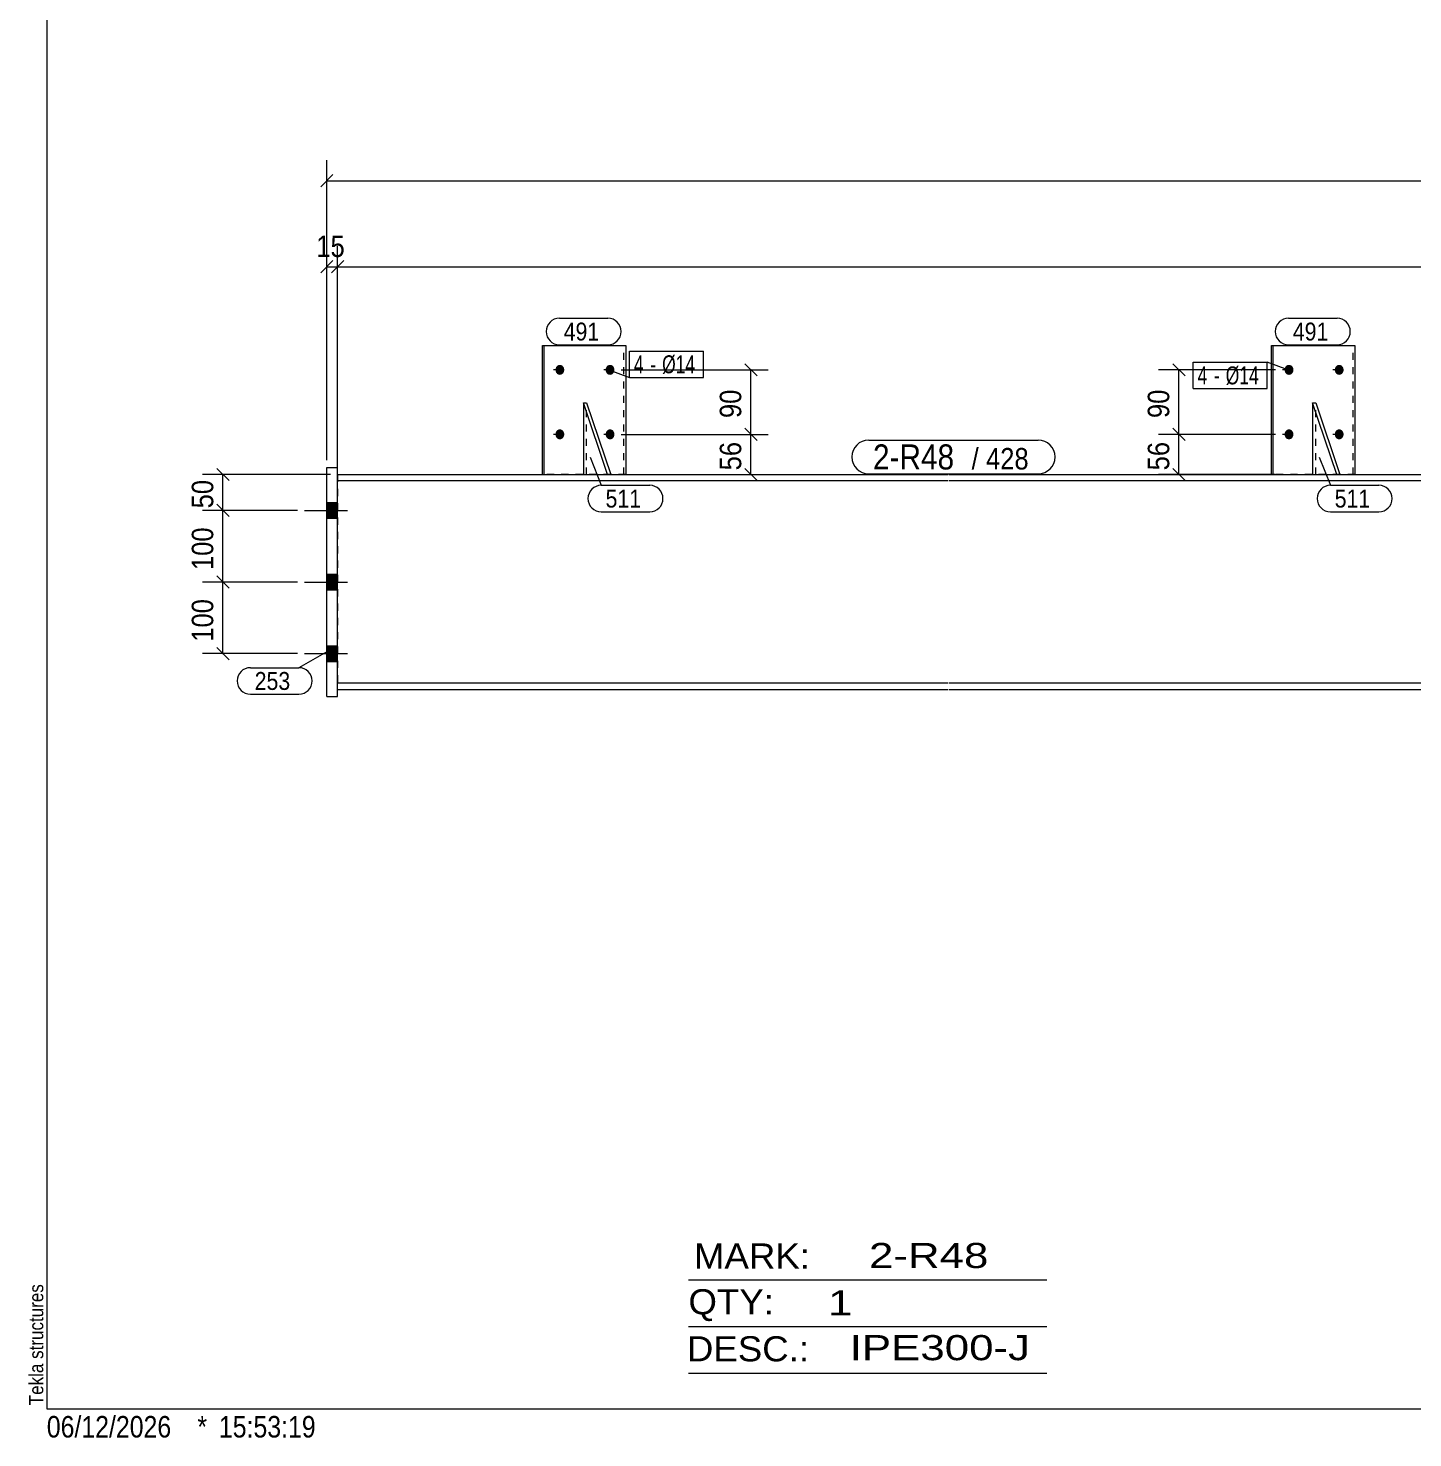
# Model space of a CAD drawing. Header units: millimetres. Extents: x 2 to 579, y 1 to 405.
# Drawn here: x 2.4 to 195.6, y 1 to 197.7 of the extents above; entities that cross this region are included whole.
import ezdxf

# ---------------------------------------------------------------- set-up
doc = ezdxf.new("R2010")
doc.units = ezdxf.units.MM
doc.linetypes.add('XKITLINE00', pattern=[0])
doc.linetypes.add('XKITLINE01', pattern=[4, 1, -1, 1, -1])
for name, color, linetype, lineweight in [('Bolt', 3, 'Continuous', 0), ('BoltMark', 7, 'Continuous', 0), ('Dimensions', 7, 'Continuous', 0), ('DrawingSheet', 5, 'Continuous', 0), ('OtherObjectType', 7, 'Continuous', 0), ('Part', 2, 'Continuous', 0), ('PartMark', 7, 'Continuous', 0)]:
    doc.layers.add(name, color=color, linetype=linetype, lineweight=lineweight)
doc.styles.add('ARIAL', font='ARIAL.TTF')
doc.styles.add('ARIAL_NARROW', font='ARIALN.TTF')

# ---------------------------------------------------------------- blocks, each defined once
blk = doc.blocks.new('*A1')
at = {"layer": 'Bolt'}
for points in [[(45.56, 129.28), (44.06, 129.28), (44.06, 131.48), (45.56, 131.48)], [(45.56, 129.28), (44.06, 129.28), (44.06, 131.48), (45.56, 131.48)], [(45.56, 119.28), (44.06, 119.28), (44.06, 121.48), (45.56, 121.48)], [(45.56, 119.28), (44.06, 119.28), (44.06, 121.48), (45.56, 121.48)], [(45.56, 109.28), (44.06, 109.28), (44.06, 111.48), (45.56, 111.48)], [(45.56, 109.28), (44.06, 109.28), (44.06, 111.48), (45.56, 111.48)]]:
    blk.add_hatch(color=3, dxfattribs=at).paths.add_polyline_path(points, flags=17)
at = {"layer": 'Bolt', "color": 3, "linetype": 'XKITLINE00', "lineweight": 0}
for p, q in [((40.96, 130.38), (46.96, 130.38)), ((40.96, 130.38), (46.96, 130.38)), ((44.06, 131.48), (45.56, 131.48)), ((44.06, 131.48), (45.56, 131.48)), ((44.06, 129.28), (45.56, 129.28)), ((44.06, 129.28), (45.56, 129.28)), ((40.96, 120.38), (46.96, 120.38)), ((40.96, 120.38), (46.96, 120.38)), ((44.06, 121.48), (45.56, 121.48)), ((44.06, 121.48), (45.56, 121.48)), ((44.06, 119.28), (45.56, 119.28)), ((44.06, 119.28), (45.56, 119.28)), ((40.96, 110.38), (46.96, 110.38)), ((40.96, 110.38), (46.96, 110.38)), ((44.06, 111.48), (45.56, 111.48)), ((44.06, 111.48), (45.56, 111.48)), ((44.06, 109.28), (45.56, 109.28)), ((44.06, 109.28), (45.56, 109.28))]:
    blk.add_line(p, q, dxfattribs=at)
blk = doc.blocks.new('*A3')
at = {"layer": 'Bolt'}
for points in [[(75.95, 150.02), (75.95, 150.05), (75.96, 150.09), (75.96, 150.12), (75.97, 150.16), (75.98, 150.19), (75.98, 150.22), (76, 150.25), (76.01, 150.28), (76.02, 150.31), (76.04, 150.34), (76.05, 150.37), (76.07, 150.4), (76.09, 150.43), (76.11, 150.46), (76.13, 150.48), (76.15, 150.5), (76.17, 150.53), (76.2, 150.55), (76.22, 150.57), (76.25, 150.59), (76.27, 150.6), (76.3, 150.62), (76.33, 150.63), (76.36, 150.64), (76.38, 150.65), (76.41, 150.66), (76.44, 150.67), (76.47, 150.68), (76.5, 150.68), (76.53, 150.68), (76.56, 150.68), (76.59, 150.68), (76.62, 150.68), (76.65, 150.68), (76.68, 150.67), (76.71, 150.66), (76.74, 150.65), (76.77, 150.64), (76.8, 150.63), (76.82, 150.62), (76.85, 150.6), (76.88, 150.59), (76.9, 150.57), (76.93, 150.55), (76.95, 150.53), (76.97, 150.5), (77, 150.48), (77.02, 150.46), (77.04, 150.43), (77.05, 150.4), (77.07, 150.37), (77.09, 150.34), (77.1, 150.31), (77.12, 150.28), (77.13, 150.25), (77.14, 150.22), (77.15, 150.19), (77.16, 150.16), (77.16, 150.12), (77.17, 150.09), (77.17, 150.05), (77.17, 150.02), (77.17, 149.98), (77.17, 149.95), (77.17, 149.92), (77.17, 149.88), (77.16, 149.85), (77.16, 149.81), (77.15, 149.78), (77.14, 149.75), (77.13, 149.72), (77.12, 149.69), (77.1, 149.66), (77.09, 149.63), (77.07, 149.6), (77.05, 149.57), (77.04, 149.54), (77.02, 149.51), (77, 149.49), (76.97, 149.47), (76.95, 149.44), (76.93, 149.42), (76.9, 149.4), (76.88, 149.38), (76.85, 149.37), (76.82, 149.35), (76.8, 149.34), (76.77, 149.33), (76.74, 149.32), (76.71, 149.31), (76.68, 149.3), (76.65, 149.29), (76.62, 149.29), (76.59, 149.29), (76.56, 149.28), (76.53, 149.29), (76.5, 149.29), (76.47, 149.29), (76.44, 149.3), (76.41, 149.31), (76.38, 149.32), (76.36, 149.33), (76.33, 149.34), (76.3, 149.35), (76.27, 149.37), (76.25, 149.38), (76.22, 149.4), (76.2, 149.42), (76.17, 149.44), (76.15, 149.47), (76.13, 149.49), (76.11, 149.51), (76.09, 149.54), (76.07, 149.57), (76.05, 149.6), (76.04, 149.63), (76.02, 149.66), (76.01, 149.69), (76, 149.72), (75.98, 149.75), (75.98, 149.78), (75.97, 149.81), (75.96, 149.85), (75.96, 149.88), (75.95, 149.92), (75.95, 149.95), (75.95, 149.98)], [(82.95, 150.02), (82.96, 150.05), (82.96, 150.09), (82.97, 150.12), (82.97, 150.16), (82.98, 150.19), (82.99, 150.22), (83, 150.25), (83.01, 150.28), (83.03, 150.31), (83.04, 150.34), (83.06, 150.37), (83.07, 150.4), (83.09, 150.43), (83.11, 150.46), (83.13, 150.48), (83.15, 150.5), (83.18, 150.53), (83.2, 150.55), (83.23, 150.57), (83.25, 150.59), (83.28, 150.6), (83.3, 150.62), (83.33, 150.63), (83.36, 150.64), (83.39, 150.65), (83.42, 150.66), (83.45, 150.67), (83.48, 150.68), (83.51, 150.68), (83.54, 150.68), (83.57, 150.68), (83.6, 150.68), (83.63, 150.68), (83.66, 150.68), (83.69, 150.67), (83.72, 150.66), (83.74, 150.65), (83.77, 150.64), (83.8, 150.63), (83.83, 150.62), (83.86, 150.6), (83.88, 150.59), (83.91, 150.57), (83.93, 150.55), (83.96, 150.53), (83.98, 150.5), (84, 150.48), (84.02, 150.46), (84.04, 150.43), (84.06, 150.4), (84.08, 150.37), (84.09, 150.34), (84.11, 150.31), (84.12, 150.28), (84.13, 150.25), (84.14, 150.22), (84.15, 150.19), (84.16, 150.16), (84.17, 150.12), (84.17, 150.09), (84.18, 150.05), (84.18, 150.02), (84.18, 149.98), (84.18, 149.95), (84.18, 149.92), (84.17, 149.88), (84.17, 149.85), (84.16, 149.81), (84.15, 149.78), (84.14, 149.75), (84.13, 149.72), (84.12, 149.69), (84.11, 149.66), (84.09, 149.63), (84.08, 149.6), (84.06, 149.57), (84.04, 149.54), (84.02, 149.51), (84, 149.49), (83.98, 149.47), (83.96, 149.44), (83.93, 149.42), (83.91, 149.4), (83.88, 149.38), (83.86, 149.37), (83.83, 149.35), (83.8, 149.34), (83.77, 149.33), (83.74, 149.32), (83.72, 149.31), (83.69, 149.3), (83.66, 149.29), (83.63, 149.29), (83.6, 149.29), (83.57, 149.28), (83.54, 149.29), (83.51, 149.29), (83.48, 149.29), (83.45, 149.3), (83.42, 149.31), (83.39, 149.32), (83.36, 149.33), (83.33, 149.34), (83.3, 149.35), (83.28, 149.37), (83.25, 149.38), (83.23, 149.4), (83.2, 149.42), (83.18, 149.44), (83.15, 149.47), (83.13, 149.49), (83.11, 149.51), (83.09, 149.54), (83.07, 149.57), (83.06, 149.6), (83.04, 149.63), (83.03, 149.66), (83.01, 149.69), (83, 149.72), (82.99, 149.75), (82.98, 149.78), (82.97, 149.81), (82.97, 149.85), (82.96, 149.88), (82.96, 149.92), (82.95, 149.95), (82.95, 149.98)], [(75.95, 141.02), (75.95, 141.05), (75.96, 141.09), (75.96, 141.12), (75.97, 141.16), (75.98, 141.19), (75.98, 141.22), (76, 141.25), (76.01, 141.28), (76.02, 141.31), (76.04, 141.34), (76.05, 141.37), (76.07, 141.4), (76.09, 141.43), (76.11, 141.46), (76.13, 141.48), (76.15, 141.5), (76.17, 141.53), (76.2, 141.55), (76.22, 141.57), (76.25, 141.59), (76.27, 141.6), (76.3, 141.62), (76.33, 141.63), (76.36, 141.64), (76.38, 141.65), (76.41, 141.66), (76.44, 141.67), (76.47, 141.68), (76.5, 141.68), (76.53, 141.68), (76.56, 141.68), (76.59, 141.68), (76.62, 141.68), (76.65, 141.68), (76.68, 141.67), (76.71, 141.66), (76.74, 141.65), (76.77, 141.64), (76.8, 141.63), (76.82, 141.62), (76.85, 141.6), (76.88, 141.59), (76.9, 141.57), (76.93, 141.55), (76.95, 141.53), (76.97, 141.5), (77, 141.48), (77.02, 141.46), (77.04, 141.43), (77.05, 141.4), (77.07, 141.37), (77.09, 141.34), (77.1, 141.31), (77.12, 141.28), (77.13, 141.25), (77.14, 141.22), (77.15, 141.19), (77.16, 141.16), (77.16, 141.12), (77.17, 141.09), (77.17, 141.05), (77.17, 141.02), (77.17, 140.98), (77.17, 140.95), (77.17, 140.92), (77.17, 140.88), (77.16, 140.85), (77.16, 140.81), (77.15, 140.78), (77.14, 140.75), (77.13, 140.72), (77.12, 140.69), (77.1, 140.66), (77.09, 140.63), (77.07, 140.6), (77.05, 140.57), (77.04, 140.54), (77.02, 140.51), (77, 140.49), (76.97, 140.47), (76.95, 140.44), (76.93, 140.42), (76.9, 140.4), (76.88, 140.38), (76.85, 140.37), (76.82, 140.35), (76.8, 140.34), (76.77, 140.33), (76.74, 140.32), (76.71, 140.31), (76.68, 140.3), (76.65, 140.29), (76.62, 140.29), (76.59, 140.29), (76.56, 140.28), (76.53, 140.29), (76.5, 140.29), (76.47, 140.29), (76.44, 140.3), (76.41, 140.31), (76.38, 140.32), (76.36, 140.33), (76.33, 140.34), (76.3, 140.35), (76.27, 140.37), (76.25, 140.38), (76.22, 140.4), (76.2, 140.42), (76.17, 140.44), (76.15, 140.47), (76.13, 140.49), (76.11, 140.51), (76.09, 140.54), (76.07, 140.57), (76.05, 140.6), (76.04, 140.63), (76.02, 140.66), (76.01, 140.69), (76, 140.72), (75.98, 140.75), (75.98, 140.78), (75.97, 140.81), (75.96, 140.85), (75.96, 140.88), (75.95, 140.92), (75.95, 140.95), (75.95, 140.98)], [(82.95, 141.02), (82.96, 141.05), (82.96, 141.09), (82.97, 141.12), (82.97, 141.16), (82.98, 141.19), (82.99, 141.22), (83, 141.25), (83.01, 141.28), (83.03, 141.31), (83.04, 141.34), (83.06, 141.37), (83.07, 141.4), (83.09, 141.43), (83.11, 141.46), (83.13, 141.48), (83.15, 141.5), (83.18, 141.53), (83.2, 141.55), (83.23, 141.57), (83.25, 141.59), (83.28, 141.6), (83.3, 141.62), (83.33, 141.63), (83.36, 141.64), (83.39, 141.65), (83.42, 141.66), (83.45, 141.67), (83.48, 141.68), (83.51, 141.68), (83.54, 141.68), (83.57, 141.68), (83.6, 141.68), (83.63, 141.68), (83.66, 141.68), (83.69, 141.67), (83.72, 141.66), (83.74, 141.65), (83.77, 141.64), (83.8, 141.63), (83.83, 141.62), (83.86, 141.6), (83.88, 141.59), (83.91, 141.57), (83.93, 141.55), (83.96, 141.53), (83.98, 141.5), (84, 141.48), (84.02, 141.46), (84.04, 141.43), (84.06, 141.4), (84.08, 141.37), (84.09, 141.34), (84.11, 141.31), (84.12, 141.28), (84.13, 141.25), (84.14, 141.22), (84.15, 141.19), (84.16, 141.16), (84.17, 141.12), (84.17, 141.09), (84.18, 141.05), (84.18, 141.02), (84.18, 140.98), (84.18, 140.95), (84.18, 140.92), (84.17, 140.88), (84.17, 140.85), (84.16, 140.81), (84.15, 140.78), (84.14, 140.75), (84.13, 140.72), (84.12, 140.69), (84.11, 140.66), (84.09, 140.63), (84.08, 140.6), (84.06, 140.57), (84.04, 140.54), (84.02, 140.51), (84, 140.49), (83.98, 140.47), (83.96, 140.44), (83.93, 140.42), (83.91, 140.4), (83.88, 140.38), (83.86, 140.37), (83.83, 140.35), (83.8, 140.34), (83.77, 140.33), (83.74, 140.32), (83.72, 140.31), (83.69, 140.3), (83.66, 140.29), (83.63, 140.29), (83.6, 140.29), (83.57, 140.28), (83.54, 140.29), (83.51, 140.29), (83.48, 140.29), (83.45, 140.3), (83.42, 140.31), (83.39, 140.32), (83.36, 140.33), (83.33, 140.34), (83.3, 140.35), (83.28, 140.37), (83.25, 140.38), (83.23, 140.4), (83.2, 140.42), (83.18, 140.44), (83.15, 140.47), (83.13, 140.49), (83.11, 140.51), (83.09, 140.54), (83.07, 140.57), (83.06, 140.6), (83.04, 140.63), (83.03, 140.66), (83.01, 140.69), (83, 140.72), (82.99, 140.75), (82.98, 140.78), (82.97, 140.81), (82.97, 140.85), (82.96, 140.88), (82.96, 140.92), (82.95, 140.95), (82.95, 140.98)]]:
    blk.add_hatch(color=3, dxfattribs=at).paths.add_polyline_path(points, flags=17)
at = {"layer": 'Bolt', "color": 3, "linetype": 'XKITLINE00', "lineweight": 0}
for p, q in [((77.12, 149.98), (75.67, 149.98)), ((84.13, 149.98), (82.68, 149.98)), ((77.12, 140.98), (75.67, 140.98)), ((84.13, 140.98), (82.68, 140.98))]:
    blk.add_line(p, q, dxfattribs=at)
blk = doc.blocks.new('*A4')
at = {"layer": 'Bolt'}
for points in [[(177.67, 150.02), (177.67, 150.05), (177.68, 150.09), (177.68, 150.12), (177.69, 150.16), (177.7, 150.19), (177.71, 150.22), (177.72, 150.25), (177.73, 150.28), (177.74, 150.31), (177.76, 150.34), (177.77, 150.37), (177.79, 150.4), (177.81, 150.43), (177.83, 150.46), (177.85, 150.48), (177.87, 150.5), (177.9, 150.53), (177.92, 150.55), (177.94, 150.57), (177.97, 150.59), (178, 150.6), (178.02, 150.62), (178.05, 150.63), (178.08, 150.64), (178.11, 150.65), (178.14, 150.66), (178.17, 150.67), (178.2, 150.68), (178.23, 150.68), (178.26, 150.68), (178.29, 150.68), (178.32, 150.68), (178.35, 150.68), (178.38, 150.68), (178.41, 150.67), (178.44, 150.66), (178.46, 150.65), (178.49, 150.64), (178.52, 150.63), (178.55, 150.62), (178.58, 150.6), (178.6, 150.59), (178.63, 150.57), (178.65, 150.55), (178.68, 150.53), (178.7, 150.5), (178.72, 150.48), (178.74, 150.46), (178.76, 150.43), (178.78, 150.4), (178.8, 150.37), (178.81, 150.34), (178.83, 150.31), (178.84, 150.28), (178.85, 150.25), (178.87, 150.22), (178.87, 150.19), (178.88, 150.16), (178.89, 150.12), (178.89, 150.09), (178.9, 150.05), (178.9, 150.02), (178.9, 149.98), (178.9, 149.95), (178.9, 149.92), (178.89, 149.88), (178.89, 149.85), (178.88, 149.81), (178.87, 149.78), (178.87, 149.75), (178.85, 149.72), (178.84, 149.69), (178.83, 149.66), (178.81, 149.63), (178.8, 149.6), (178.78, 149.57), (178.76, 149.54), (178.74, 149.51), (178.72, 149.49), (178.7, 149.47), (178.68, 149.44), (178.65, 149.42), (178.63, 149.4), (178.6, 149.38), (178.58, 149.37), (178.55, 149.35), (178.52, 149.34), (178.49, 149.33), (178.46, 149.32), (178.44, 149.31), (178.41, 149.3), (178.38, 149.29), (178.35, 149.29), (178.32, 149.29), (178.29, 149.28), (178.26, 149.29), (178.23, 149.29), (178.2, 149.29), (178.17, 149.3), (178.14, 149.31), (178.11, 149.32), (178.08, 149.33), (178.05, 149.34), (178.02, 149.35), (178, 149.37), (177.97, 149.38), (177.94, 149.4), (177.92, 149.42), (177.9, 149.44), (177.87, 149.47), (177.85, 149.49), (177.83, 149.51), (177.81, 149.54), (177.79, 149.57), (177.77, 149.6), (177.76, 149.63), (177.74, 149.66), (177.73, 149.69), (177.72, 149.72), (177.71, 149.75), (177.7, 149.78), (177.69, 149.81), (177.68, 149.85), (177.68, 149.88), (177.67, 149.92), (177.67, 149.95), (177.67, 149.98)], [(184.68, 150.02), (184.68, 150.05), (184.68, 150.09), (184.69, 150.12), (184.7, 150.16), (184.7, 150.19), (184.71, 150.22), (184.72, 150.25), (184.74, 150.28), (184.75, 150.31), (184.76, 150.34), (184.78, 150.37), (184.8, 150.4), (184.82, 150.43), (184.84, 150.46), (184.86, 150.48), (184.88, 150.5), (184.9, 150.53), (184.92, 150.55), (184.95, 150.57), (184.97, 150.59), (185, 150.6), (185.03, 150.62), (185.06, 150.63), (185.08, 150.64), (185.11, 150.65), (185.14, 150.66), (185.17, 150.67), (185.2, 150.68), (185.23, 150.68), (185.26, 150.68), (185.29, 150.68), (185.32, 150.68), (185.35, 150.68), (185.38, 150.68), (185.41, 150.67), (185.44, 150.66), (185.47, 150.65), (185.5, 150.64), (185.52, 150.63), (185.55, 150.62), (185.58, 150.6), (185.6, 150.59), (185.63, 150.57), (185.65, 150.55), (185.68, 150.53), (185.7, 150.5), (185.72, 150.48), (185.74, 150.46), (185.76, 150.43), (185.78, 150.4), (185.8, 150.37), (185.82, 150.34), (185.83, 150.31), (185.84, 150.28), (185.86, 150.25), (185.87, 150.22), (185.88, 150.19), (185.88, 150.16), (185.89, 150.12), (185.9, 150.09), (185.9, 150.05), (185.9, 150.02), (185.9, 149.98), (185.9, 149.95), (185.9, 149.92), (185.9, 149.88), (185.89, 149.85), (185.88, 149.81), (185.88, 149.78), (185.87, 149.75), (185.86, 149.72), (185.84, 149.69), (185.83, 149.66), (185.82, 149.63), (185.8, 149.6), (185.78, 149.57), (185.76, 149.54), (185.74, 149.51), (185.72, 149.49), (185.7, 149.47), (185.68, 149.44), (185.65, 149.42), (185.63, 149.4), (185.6, 149.38), (185.58, 149.37), (185.55, 149.35), (185.52, 149.34), (185.5, 149.33), (185.47, 149.32), (185.44, 149.31), (185.41, 149.3), (185.38, 149.29), (185.35, 149.29), (185.32, 149.29), (185.29, 149.28), (185.26, 149.29), (185.23, 149.29), (185.2, 149.29), (185.17, 149.3), (185.14, 149.31), (185.11, 149.32), (185.08, 149.33), (185.06, 149.34), (185.03, 149.35), (185, 149.37), (184.97, 149.38), (184.95, 149.4), (184.92, 149.42), (184.9, 149.44), (184.88, 149.47), (184.86, 149.49), (184.84, 149.51), (184.82, 149.54), (184.8, 149.57), (184.78, 149.6), (184.76, 149.63), (184.75, 149.66), (184.74, 149.69), (184.72, 149.72), (184.71, 149.75), (184.7, 149.78), (184.7, 149.81), (184.69, 149.85), (184.68, 149.88), (184.68, 149.92), (184.68, 149.95), (184.68, 149.98)], [(177.67, 141.02), (177.67, 141.05), (177.68, 141.09), (177.68, 141.12), (177.69, 141.16), (177.7, 141.19), (177.71, 141.22), (177.72, 141.25), (177.73, 141.28), (177.74, 141.31), (177.76, 141.34), (177.77, 141.37), (177.79, 141.4), (177.81, 141.43), (177.83, 141.46), (177.85, 141.48), (177.87, 141.5), (177.9, 141.53), (177.92, 141.55), (177.94, 141.57), (177.97, 141.59), (178, 141.6), (178.02, 141.62), (178.05, 141.63), (178.08, 141.64), (178.11, 141.65), (178.14, 141.66), (178.17, 141.67), (178.2, 141.68), (178.23, 141.68), (178.26, 141.68), (178.29, 141.68), (178.32, 141.68), (178.35, 141.68), (178.38, 141.68), (178.41, 141.67), (178.44, 141.66), (178.46, 141.65), (178.49, 141.64), (178.52, 141.63), (178.55, 141.62), (178.58, 141.6), (178.6, 141.59), (178.63, 141.57), (178.65, 141.55), (178.68, 141.53), (178.7, 141.5), (178.72, 141.48), (178.74, 141.46), (178.76, 141.43), (178.78, 141.4), (178.8, 141.37), (178.81, 141.34), (178.83, 141.31), (178.84, 141.28), (178.85, 141.25), (178.87, 141.22), (178.87, 141.19), (178.88, 141.16), (178.89, 141.12), (178.89, 141.09), (178.9, 141.05), (178.9, 141.02), (178.9, 140.98), (178.9, 140.95), (178.9, 140.92), (178.89, 140.88), (178.89, 140.85), (178.88, 140.81), (178.87, 140.78), (178.87, 140.75), (178.85, 140.72), (178.84, 140.69), (178.83, 140.66), (178.81, 140.63), (178.8, 140.6), (178.78, 140.57), (178.76, 140.54), (178.74, 140.51), (178.72, 140.49), (178.7, 140.47), (178.68, 140.44), (178.65, 140.42), (178.63, 140.4), (178.6, 140.38), (178.58, 140.37), (178.55, 140.35), (178.52, 140.34), (178.49, 140.33), (178.46, 140.32), (178.44, 140.31), (178.41, 140.3), (178.38, 140.29), (178.35, 140.29), (178.32, 140.29), (178.29, 140.28), (178.26, 140.29), (178.23, 140.29), (178.2, 140.29), (178.17, 140.3), (178.14, 140.31), (178.11, 140.32), (178.08, 140.33), (178.05, 140.34), (178.02, 140.35), (178, 140.37), (177.97, 140.38), (177.94, 140.4), (177.92, 140.42), (177.9, 140.44), (177.87, 140.47), (177.85, 140.49), (177.83, 140.51), (177.81, 140.54), (177.79, 140.57), (177.77, 140.6), (177.76, 140.63), (177.74, 140.66), (177.73, 140.69), (177.72, 140.72), (177.71, 140.75), (177.7, 140.78), (177.69, 140.81), (177.68, 140.85), (177.68, 140.88), (177.67, 140.92), (177.67, 140.95), (177.67, 140.98)], [(184.68, 141.02), (184.68, 141.05), (184.68, 141.09), (184.69, 141.12), (184.7, 141.16), (184.7, 141.19), (184.71, 141.22), (184.72, 141.25), (184.74, 141.28), (184.75, 141.31), (184.76, 141.34), (184.78, 141.37), (184.8, 141.4), (184.82, 141.43), (184.84, 141.46), (184.86, 141.48), (184.88, 141.5), (184.9, 141.53), (184.92, 141.55), (184.95, 141.57), (184.97, 141.59), (185, 141.6), (185.03, 141.62), (185.06, 141.63), (185.08, 141.64), (185.11, 141.65), (185.14, 141.66), (185.17, 141.67), (185.2, 141.68), (185.23, 141.68), (185.26, 141.68), (185.29, 141.68), (185.32, 141.68), (185.35, 141.68), (185.38, 141.68), (185.41, 141.67), (185.44, 141.66), (185.47, 141.65), (185.5, 141.64), (185.52, 141.63), (185.55, 141.62), (185.58, 141.6), (185.6, 141.59), (185.63, 141.57), (185.65, 141.55), (185.68, 141.53), (185.7, 141.5), (185.72, 141.48), (185.74, 141.46), (185.76, 141.43), (185.78, 141.4), (185.8, 141.37), (185.82, 141.34), (185.83, 141.31), (185.84, 141.28), (185.86, 141.25), (185.87, 141.22), (185.88, 141.19), (185.88, 141.16), (185.89, 141.12), (185.9, 141.09), (185.9, 141.05), (185.9, 141.02), (185.9, 140.98), (185.9, 140.95), (185.9, 140.92), (185.9, 140.88), (185.89, 140.85), (185.88, 140.81), (185.88, 140.78), (185.87, 140.75), (185.86, 140.72), (185.84, 140.69), (185.83, 140.66), (185.82, 140.63), (185.8, 140.6), (185.78, 140.57), (185.76, 140.54), (185.74, 140.51), (185.72, 140.49), (185.7, 140.47), (185.68, 140.44), (185.65, 140.42), (185.63, 140.4), (185.6, 140.38), (185.58, 140.37), (185.55, 140.35), (185.52, 140.34), (185.5, 140.33), (185.47, 140.32), (185.44, 140.31), (185.41, 140.3), (185.38, 140.29), (185.35, 140.29), (185.32, 140.29), (185.29, 140.28), (185.26, 140.29), (185.23, 140.29), (185.2, 140.29), (185.17, 140.3), (185.14, 140.31), (185.11, 140.32), (185.08, 140.33), (185.06, 140.34), (185.03, 140.35), (185, 140.37), (184.97, 140.38), (184.95, 140.4), (184.92, 140.42), (184.9, 140.44), (184.88, 140.47), (184.86, 140.49), (184.84, 140.51), (184.82, 140.54), (184.8, 140.57), (184.78, 140.6), (184.76, 140.63), (184.75, 140.66), (184.74, 140.69), (184.72, 140.72), (184.71, 140.75), (184.7, 140.78), (184.7, 140.81), (184.69, 140.85), (184.68, 140.88), (184.68, 140.92), (184.68, 140.95), (184.68, 140.98)]]:
    blk.add_hatch(color=3, dxfattribs=at).paths.add_polyline_path(points, flags=17)
at = {"layer": 'Bolt', "color": 3, "linetype": 'XKITLINE00', "lineweight": 0}
for p, q in [((178.85, 149.98), (177.4, 149.98)), ((185.85, 149.98), (184.4, 149.98)), ((178.85, 140.98), (177.4, 140.98)), ((185.85, 140.98), (184.4, 140.98))]:
    blk.add_line(p, q, dxfattribs=at)
blk = doc.blocks.new('*A6')
at = {"layer": 'Part'}
blk.add_hatch(color=2, dxfattribs=at).paths.add_polyline_path([(349.8, 136.78), (351.4, 136.78), (350.6, 135.38)], flags=17)
at = {"layer": 'Part', "color": 2, "linetype": 'XKITLINE00', "lineweight": 0}
for p, q in [((350.6, 135.38), (349.8, 136.78)), ((349.8, 136.78), (351.4, 136.78)), ((351.4, 136.78), (350.6, 135.38)), ((45.56, 135.38), (130.76, 135.38)), ((130.76, 134.48), (45.56, 134.48)), ((130.86, 135.38), (232.48, 135.38)), ((232.48, 134.48), (130.86, 134.48)), ((232.58, 135.38), (334.2, 135.38)), ((334.2, 134.48), (232.58, 134.48)), ((334.3, 135.38), (380.6, 135.38)), ((380.6, 134.48), (334.3, 134.48)), ((130.76, 106.28), (45.56, 106.28)), ((232.48, 106.28), (130.86, 106.28)), ((334.2, 106.28), (232.58, 106.28)), ((380.6, 106.28), (334.3, 106.28)), ((45.56, 105.38), (130.76, 105.38)), ((130.86, 105.38), (232.48, 105.38)), ((232.58, 105.38), (334.2, 105.38)), ((334.3, 105.38), (380.6, 105.38))]:
    blk.add_line(p, q, dxfattribs=at)
at = {"layer": 'Part', "color": 7, "linetype": 'XKITLINE01', "lineweight": 0}
for p, q in [((45.56, 135.38), (45.56, 105.38)), ((380.6, 135.38), (380.6, 105.38))]:
    blk.add_line(p, q, dxfattribs=at)
at = {"layer": 'Part', "color": 2, "linetype": 'XKITLINE00', "lineweight": 0}
blk.add_circle((350.6, 136.28), 1, dxfattribs=at)
blk = doc.blocks.new('*A7')
at = {"layer": 'Part', "color": 2, "linetype": 'XKITLINE00', "lineweight": 0}
for p, q in [((44.06, 104.38), (44.06, 136.38)), ((44.06, 136.38), (45.56, 136.38)), ((45.56, 104.38), (45.56, 136.38)), ((44.06, 104.38), (45.56, 104.38))]:
    blk.add_line(p, q, dxfattribs=at)
blk = doc.blocks.new('*A9')
at = {"layer": 'Part', "color": 2, "linetype": 'XKITLINE00', "lineweight": 0}
for p, q in [((74.13, 153.38), (85.76, 153.38)), ((74.13, 135.38), (74.13, 153.38)), ((74.37, 135.38), (74.37, 153.38)), ((85.76, 153.38), (85.76, 135.38))]:
    blk.add_line(p, q, dxfattribs=at)
at = {"layer": 'Part', "color": 7, "linetype": 'XKITLINE01', "lineweight": 0}
for p, q in [((85.51, 135.38), (85.51, 153.38)), ((85.76, 135.38), (74.13, 135.38))]:
    blk.add_line(p, q, dxfattribs=at)
blk = doc.blocks.new('*A10')
at = {"layer": 'Part', "color": 2, "linetype": 'XKITLINE00', "lineweight": 0}
for p, q in [((83.23, 135.38), (79.85, 145.38)), ((79.85, 145.38), (79.85, 135.38)), ((79.85, 145.38), (80.28, 145.38)), ((80.28, 145.38), (83.67, 135.38))]:
    blk.add_line(p, q, dxfattribs=at)
at = {"layer": 'Part', "color": 7, "linetype": 'XKITLINE01', "lineweight": 0}
for p, q in [((80.28, 135.38), (80.28, 145.38)), ((83.67, 135.38), (79.85, 135.38))]:
    blk.add_line(p, q, dxfattribs=at)
blk = doc.blocks.new('*A11')
at = {"layer": 'Part', "color": 2, "linetype": 'XKITLINE00', "lineweight": 0}
for p, q in [((175.86, 153.38), (187.48, 153.38)), ((175.86, 135.38), (175.86, 153.38)), ((176.1, 135.38), (176.1, 153.38)), ((187.48, 153.38), (187.48, 135.38))]:
    blk.add_line(p, q, dxfattribs=at)
at = {"layer": 'Part', "color": 7, "linetype": 'XKITLINE01', "lineweight": 0}
for p, q in [((187.24, 135.38), (187.24, 153.38)), ((187.48, 135.38), (175.86, 135.38))]:
    blk.add_line(p, q, dxfattribs=at)
blk = doc.blocks.new('*A12')
at = {"layer": 'Part', "color": 2, "linetype": 'XKITLINE00', "lineweight": 0}
for p, q in [((184.95, 135.38), (181.57, 145.38)), ((181.57, 145.38), (181.57, 135.38)), ((181.57, 145.38), (182.01, 145.38)), ((182.01, 145.38), (185.39, 135.38))]:
    blk.add_line(p, q, dxfattribs=at)
at = {"layer": 'Part', "color": 7, "linetype": 'XKITLINE01', "lineweight": 0}
for p, q in [((182.01, 135.38), (182.01, 145.38)), ((185.39, 135.38), (181.57, 135.38))]:
    blk.add_line(p, q, dxfattribs=at)
blk = doc.blocks.new('*A31')
at = {"layer": 'DrawingSheet', "color": 5, "linetype": 'XKITLINE00', "lineweight": 0}
for p, q in [((5, 405), (5, 5)), ((5, 5), (579, 5))]:
    blk.add_line(p, q, dxfattribs=at)
at = {"layer": 'DrawingSheet', "color": 5, "style": 'ARIAL', "width": 0.85}
blk.add_text('Tekla structures', height=2, rotation=90, dxfattribs=at).set_placement((4.5, 5.5))
blk = doc.blocks.new('*A35')
at = {"layer": 'OtherObjectType', "color": 6, "linetype": 'XKITLINE00', "lineweight": 0}
for p, q in [((94.5, 23), (144.5, 23)), ((94.5, 16.5), (144.5, 16.5)), ((94.5, 10), (144.5, 10))]:
    blk.add_line(p, q, dxfattribs=at)
at = {"layer": 'OtherObjectType', "color": 6, "style": 'ARIAL_NARROW'}
for s, width, p in [('MARK:', 1.275, (95.27, 24.58)), ('2-R48', 1.525501, (119.69, 24.65)), ('QTY:', 1.275, (94.5, 18.19)), ('1', 1.525501, (113.99, 18.05)), ('DESC.:', 1.275, (94.29, 11.63)), ('IPE300-J', 1.525501, (117, 11.79))]:
    blk.add_text(s, height=3.5, dxfattribs=dict(at, width=width)).set_placement(p)
blk = doc.blocks.new('*A38')
at = {"layer": 'OtherObjectType', "color": 7, "style": 'ARIAL_NARROW', "width": 1.008832}
for s, p in [('06/12/2026', (4.99, 1)), ('*', (26, 1)), ('15:53:19', (29, 1))]:
    blk.add_text(s, height=3, dxfattribs=at).set_placement(p)
blk = doc.blocks.new('*A39')
at = {"layer": 'Dimensions', "color": 7, "linetype": 'XKITLINE00', "lineweight": 0}
for p, q in [((44.06, 137.38), (44.06, 179.23)), ((382.1, 137.38), (382.1, 179.23)), ((44.91, 177.23), (43.21, 175.54)), ((382.95, 177.23), (381.25, 175.54)), ((44.06, 176.38), (382.1, 176.38))]:
    blk.add_line(p, q, dxfattribs=at)
at = {"layer": 'Dimensions', "color": 3}
for p in [(44.06, 176.38), (382.1, 176.38)]:
    blk.add_point(p, dxfattribs=at)
at = {"layer": 'Dimensions', "color": 3, "style": 'ARIAL', "width": 0.85}
blk.add_text('7622', height=3, dxfattribs=at).set_placement((208.63, 177.73))
blk = doc.blocks.new('*A40')
at = {"layer": 'Dimensions', "color": 7, "linetype": 'XKITLINE00', "lineweight": 0}
for p, q in [((44.06, 137.38), (44.06, 167.23)), ((45.56, 136.38), (45.56, 167.23)), ((44.91, 165.23), (43.21, 163.54)), ((46.41, 165.23), (44.71, 163.54)), ((44.06, 164.38), (45.56, 164.38))]:
    blk.add_line(p, q, dxfattribs=at)
at = {"layer": 'Dimensions', "color": 3}
for p in [(44.06, 164.38), (45.56, 164.38)]:
    blk.add_point(p, dxfattribs=at)
at = {"layer": 'Dimensions', "color": 3, "style": 'ARIAL', "width": 0.85}
blk.add_text('15', height=3, dxfattribs=at).set_placement((42.59, 165.73))
blk = doc.blocks.new('*A41')
at = {"layer": 'Dimensions', "color": 7, "linetype": 'XKITLINE00', "lineweight": 0}
for p, q in [((45.56, 136.38), (45.56, 167.23)), ((380.6, 136.38), (380.6, 167.23)), ((46.41, 165.23), (44.71, 163.54)), ((381.45, 165.23), (379.75, 163.54)), ((45.56, 164.38), (380.6, 164.38))]:
    blk.add_line(p, q, dxfattribs=at)
at = {"layer": 'Dimensions', "color": 3}
for p in [(45.56, 164.38), (380.6, 164.38)]:
    blk.add_point(p, dxfattribs=at)
at = {"layer": 'Dimensions', "color": 3, "style": 'ARIAL', "width": 0.85}
blk.add_text('7592', height=3, dxfattribs=at).set_placement((208.63, 165.73))
blk = doc.blocks.new('*A43')
at = {"layer": 'Dimensions', "color": 7, "linetype": 'XKITLINE00', "lineweight": 0}
for p, q in [((102.38, 141.83), (104.07, 140.14)), ((85.13, 140.98), (105.62, 140.98)), ((103.22, 135.38), (103.22, 140.98)), ((102.38, 136.23), (104.07, 134.54)), ((85.13, 135.38), (105.62, 135.38))]:
    blk.add_line(p, q, dxfattribs=at)
at = {"layer": 'Dimensions', "color": 3}
for p in [(103.22, 140.98), (103.22, 135.38)]:
    blk.add_point(p, dxfattribs=at)
at = {"layer": 'Dimensions', "color": 3, "style": 'ARIAL', "width": 0.85}
blk.add_text('56', height=3, rotation=90.0002, dxfattribs=at).set_placement((101.87, 135.96))
blk = doc.blocks.new('*A44')
at = {"layer": 'Dimensions', "color": 7, "linetype": 'XKITLINE00', "lineweight": 0}
for p, q in [((85.13, 149.98), (105.62, 149.98)), ((102.38, 150.83), (104.07, 149.14)), ((103.22, 140.98), (103.22, 149.98)), ((102.38, 141.83), (104.07, 140.14)), ((85.13, 140.98), (105.62, 140.98))]:
    blk.add_line(p, q, dxfattribs=at)
at = {"layer": 'Dimensions', "color": 3}
for p in [(103.22, 149.98), (103.22, 140.98)]:
    blk.add_point(p, dxfattribs=at)
at = {"layer": 'Dimensions', "color": 3, "style": 'ARIAL', "width": 0.85}
blk.add_text('90', height=3, rotation=90.0002, dxfattribs=at).set_placement((101.87, 143.26))
blk = doc.blocks.new('*A45')
at = {"layer": 'Dimensions', "color": 7, "linetype": 'XKITLINE00', "lineweight": 0}
for p, q in [((162.08, 141.83), (163.78, 140.14)), ((176.4, 140.98), (160.08, 140.98)), ((162.93, 135.38), (162.93, 140.98)), ((162.08, 136.23), (163.78, 134.54)), ((176.4, 135.38), (160.08, 135.38))]:
    blk.add_line(p, q, dxfattribs=at)
at = {"layer": 'Dimensions', "color": 3}
for p in [(162.93, 140.98), (162.93, 135.38)]:
    blk.add_point(p, dxfattribs=at)
at = {"layer": 'Dimensions', "color": 3, "style": 'ARIAL', "width": 0.85}
blk.add_text('56', height=3, rotation=90.0002, dxfattribs=at).set_placement((161.58, 135.96))
blk = doc.blocks.new('*A46')
at = {"layer": 'Dimensions', "color": 7, "linetype": 'XKITLINE00', "lineweight": 0}
for p, q in [((176.4, 149.98), (160.08, 149.98)), ((162.08, 150.83), (163.78, 149.14)), ((162.93, 140.98), (162.93, 149.98)), ((162.08, 141.83), (163.78, 140.14)), ((176.4, 140.98), (160.08, 140.98))]:
    blk.add_line(p, q, dxfattribs=at)
at = {"layer": 'Dimensions', "color": 3}
for p in [(162.93, 149.98), (162.93, 140.98)]:
    blk.add_point(p, dxfattribs=at)
at = {"layer": 'Dimensions', "color": 3, "style": 'ARIAL', "width": 0.85}
blk.add_text('90', height=3, rotation=90.0002, dxfattribs=at).set_placement((161.58, 143.26))
blk = doc.blocks.new('*A49')
at = {"layer": 'Dimensions', "color": 7, "linetype": 'XKITLINE00', "lineweight": 0}
for p, q in [((39.96, 120.38), (26.71, 120.38)), ((28.71, 121.23), (30.41, 119.54)), ((29.56, 110.38), (29.56, 120.38)), ((39.96, 110.38), (26.71, 110.38)), ((28.71, 111.23), (30.41, 109.54))]:
    blk.add_line(p, q, dxfattribs=at)
at = {"layer": 'Dimensions', "color": 3}
for p in [(29.56, 120.38), (29.56, 110.38)]:
    blk.add_point(p, dxfattribs=at)
at = {"layer": 'Dimensions', "color": 3, "style": 'ARIAL', "width": 0.85}
blk.add_text('100', height=3, rotation=90.0002, dxfattribs=at).set_placement((28.21, 112.05))
blk = doc.blocks.new('*A50')
at = {"layer": 'Dimensions', "color": 7, "linetype": 'XKITLINE00', "lineweight": 0}
for p, q in [((39.96, 130.38), (26.71, 130.38)), ((28.71, 131.23), (30.41, 129.54)), ((29.56, 120.38), (29.56, 130.38)), ((39.96, 120.38), (26.71, 120.38)), ((28.71, 121.23), (30.41, 119.54))]:
    blk.add_line(p, q, dxfattribs=at)
at = {"layer": 'Dimensions', "color": 3}
for p in [(29.56, 130.38), (29.56, 120.38)]:
    blk.add_point(p, dxfattribs=at)
at = {"layer": 'Dimensions', "color": 3, "style": 'ARIAL', "width": 0.85}
blk.add_text('100', height=3, rotation=90.0002, dxfattribs=at).set_placement((28.21, 122.05))
blk = doc.blocks.new('*A51')
at = {"layer": 'Dimensions', "color": 7, "linetype": 'XKITLINE00', "lineweight": 0}
for p, q in [((28.71, 136.23), (30.41, 134.54)), ((44.56, 135.38), (26.71, 135.38)), ((29.56, 130.38), (29.56, 135.38)), ((39.96, 130.38), (26.71, 130.38)), ((28.71, 131.23), (30.41, 129.54))]:
    blk.add_line(p, q, dxfattribs=at)
at = {"layer": 'Dimensions', "color": 3}
for p in [(29.56, 135.38), (29.56, 130.38)]:
    blk.add_point(p, dxfattribs=at)
at = {"layer": 'Dimensions', "color": 3, "style": 'ARIAL', "width": 0.85}
blk.add_text('50', height=3, rotation=90.0002, dxfattribs=at).set_placement((28.21, 130.66))
blk = doc.blocks.new('*A56')
at = {"layer": 'BoltMark', "color": 7, "linetype": 'XKITLINE00', "lineweight": 0}
for p, q in [((164.93, 151.06), (175.22, 151.06)), ((164.93, 147.36), (164.93, 151.06)), ((175.22, 147.36), (175.22, 151.06)), ((178.12, 149.98), (175.22, 151.06)), ((164.93, 147.36), (175.22, 147.36))]:
    blk.add_line(p, q, dxfattribs=at)
at = {"layer": 'BoltMark', "color": 3, "style": 'ARIAL_NARROW', "width": 0.85}
for s, p in [('4', (165.53, 147.96)), ('Ø14', (169.46, 147.96)), ('-', (167.8, 147.96))]:
    blk.add_text(s, height=2.5, dxfattribs=at).set_placement(p)
blk = doc.blocks.new('*A57')
at = {"layer": 'BoltMark', "color": 7, "linetype": 'XKITLINE00', "lineweight": 0}
for p, q in [((86.3, 152.61), (96.6, 152.61)), ((86.3, 148.91), (86.3, 152.61)), ((96.6, 148.91), (96.6, 152.61)), ((83.4, 149.98), (86.3, 148.91)), ((86.3, 148.91), (96.6, 148.91))]:
    blk.add_line(p, q, dxfattribs=at)
at = {"layer": 'BoltMark', "color": 3, "style": 'ARIAL_NARROW', "width": 0.85}
for s, p in [('4', (86.9, 149.51)), ('Ø14', (90.83, 149.51)), ('-', (89.17, 149.51))]:
    blk.add_text(s, height=2.5, dxfattribs=at).set_placement(p)
blk = doc.blocks.new('*A59')
at = {"layer": 'PartMark', "color": 7, "linetype": 'XKITLINE00', "lineweight": 0}
for p, q in [((76.5, 157.18), (83.26, 157.18)), ((76.5, 153.48), (83.26, 153.48))]:
    blk.add_line(p, q, dxfattribs=at)
for centre, start, end in [((76.5, 155.33), 90, 270), ((83.26, 155.33), 270, 90)]:
    blk.add_arc(centre, 1.85, start, end, dxfattribs=at)
at = {"layer": 'PartMark', "color": 3, "style": 'ARIAL', "width": 0.85}
blk.add_text('491', height=2.5, dxfattribs=at).set_placement((77.1, 154.08))
blk = doc.blocks.new('*A60')
at = {"layer": 'PartMark', "color": 7, "linetype": 'XKITLINE00', "lineweight": 0}
for p, q in [((80.79, 137.81), (82.34, 133.87)), ((82.34, 133.87), (89.1, 133.87)), ((82.34, 130.17), (89.1, 130.17))]:
    blk.add_line(p, q, dxfattribs=at)
for centre, start, end in [((82.34, 132.02), 90, 270), ((89.1, 132.02), 270, 90)]:
    blk.add_arc(centre, 1.85, start, end, dxfattribs=at)
at = {"layer": 'PartMark', "color": 3, "style": 'ARIAL', "width": 0.85}
blk.add_text('511', height=2.5, dxfattribs=at).set_placement((82.94, 130.77))
blk = doc.blocks.new('*A61')
at = {"layer": 'PartMark', "color": 7, "linetype": 'XKITLINE00', "lineweight": 0}
for p, q in [((178.22, 157.18), (184.99, 157.18)), ((178.22, 153.48), (184.99, 153.48))]:
    blk.add_line(p, q, dxfattribs=at)
for centre, start, end in [((178.22, 155.33), 90, 270), ((184.99, 155.33), 270, 90)]:
    blk.add_arc(centre, 1.85, start, end, dxfattribs=at)
at = {"layer": 'PartMark', "color": 3, "style": 'ARIAL', "width": 0.85}
blk.add_text('491', height=2.5, dxfattribs=at).set_placement((178.82, 154.08))
blk = doc.blocks.new('*A62')
at = {"layer": 'PartMark', "color": 7, "linetype": 'XKITLINE00', "lineweight": 0}
for p, q in [((182.51, 137.81), (184.06, 133.87)), ((184.06, 133.87), (190.83, 133.87)), ((184.06, 130.17), (190.83, 130.17))]:
    blk.add_line(p, q, dxfattribs=at)
for centre, start, end in [((184.06, 132.02), 90, 270), ((190.83, 132.02), 270, 90)]:
    blk.add_arc(centre, 1.85, start, end, dxfattribs=at)
at = {"layer": 'PartMark', "color": 3, "style": 'ARIAL', "width": 0.85}
blk.add_text('511', height=2.5, dxfattribs=at).set_placement((184.66, 130.77))
blk = doc.blocks.new('*A65')
at = {"layer": 'PartMark', "color": 7, "linetype": 'XKITLINE00', "lineweight": 0}
for p, q in [((119.65, 140.18), (143.3, 140.18)), ((119.65, 135.48), (143.3, 135.48))]:
    blk.add_line(p, q, dxfattribs=at)
for centre, start, end in [((119.65, 137.83), 90, 270), ((143.3, 137.83), 270, 90)]:
    blk.add_arc(centre, 2.35, start, end, dxfattribs=at)
at = {"layer": 'PartMark', "color": 1, "style": 'ARIAL', "width": 0.85}
blk.add_text('2-R48', height=3.5, dxfattribs=at).set_placement((120.25, 136.08))
at = {"layer": 'PartMark', "color": 3, "style": 'ARIAL', "width": 0.85}
for s, p in [('/', (134.01, 136.08)), ('428', (136.02, 136.08))]:
    blk.add_text(s, height=3, dxfattribs=at).set_placement(p)
blk = doc.blocks.new('*A66')
at = {"layer": 'PartMark', "color": 7, "linetype": 'XKITLINE00', "lineweight": 0}
for p, q in [((44.39, 110.81), (40.15, 108.42)), ((33.39, 108.42), (40.15, 108.42)), ((33.39, 104.72), (40.15, 104.72))]:
    blk.add_line(p, q, dxfattribs=at)
for centre, start, end in [((33.39, 106.57), 90, 270), ((40.15, 106.57), 270, 90)]:
    blk.add_arc(centre, 1.85, start, end, dxfattribs=at)
at = {"layer": 'PartMark', "color": 3, "style": 'ARIAL', "width": 0.85}
blk.add_text('253', height=2.5, dxfattribs=at).set_placement((33.99, 105.32))

msp = doc.modelspace()

# ---------------------------------------------------------------- block references
at = {"lineweight": 0}
for name in ['*A31', '*A39', '*A40', '*A41', '*A59', '*A61', '*A9', '*A57', '*A11', '*A3', '*A44', '*A46', '*A56', '*A4', '*A10', '*A12', '*A43', '*A45', '*A65', '*A60', '*A62', '*A51', '*A7', '*A50', '*A1', '*A49', '*A66', '*A35', '*A38']:
    msp.add_blockref(name, (0, 0), dxfattribs=at)
at = {"layer": 'Part', "lineweight": 0}
msp.add_blockref('*A6', (0, 0), dxfattribs=at)

doc.saveas('drawing.dxf')
